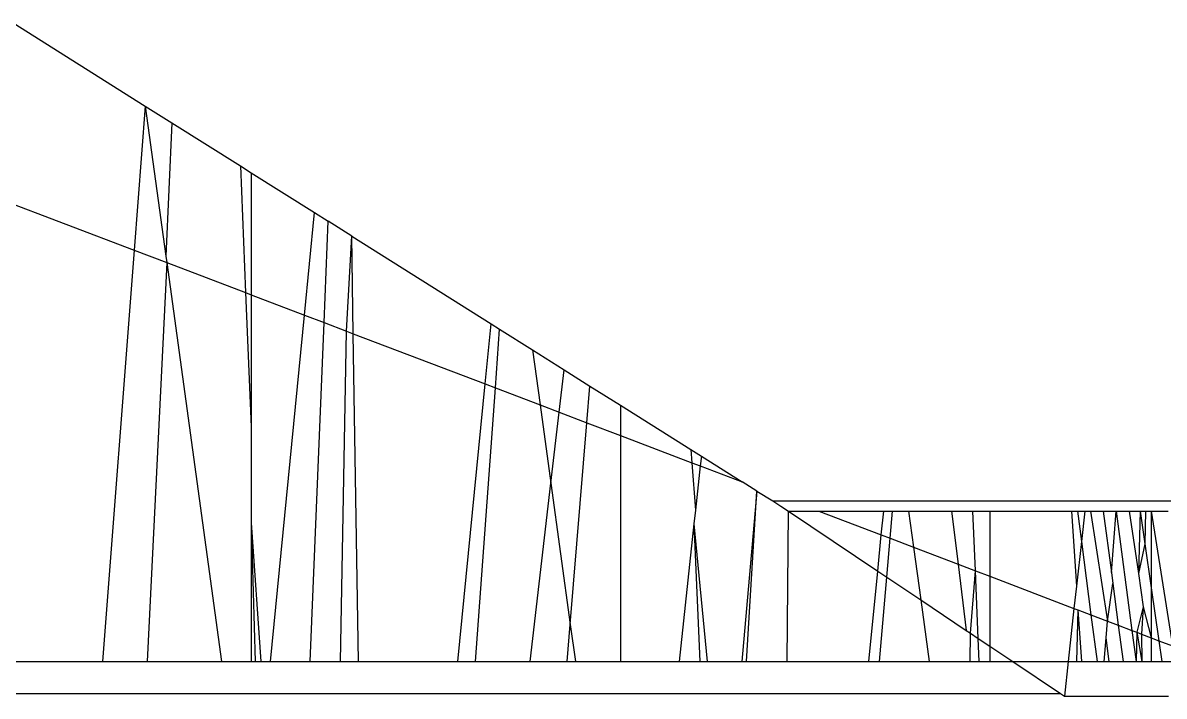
# Model space of a CAD drawing. Extents: x -24961 to 905641, y -154323 to 635957.
# Drawn here: x 396122.95 to 396130.16, y -143400.22 to -143395.96 of the extents above; entities that cross this region are included whole.
import ezdxf

# ---------------------------------------------------------------- set-up
doc = ezdxf.new("R2010")
doc.units = 0
doc.header["$LTSCALE"] = 1000
doc.header["$MEASUREMENT"] = 0

msp = doc.modelspace()

# ---------------------------------------------------------------- linework, layer by layer
for p, q in [((396122.8884, -143395.9634), (396123.723, -143396.4889)), ((396123.723, -143396.4889), (396123.6529, -143397.3994)), ((396123.723, -143396.4889), (396123.8535, -143397.4372)), ((396123.723, -143396.4889), (396123.8921, -143396.5953)), ((396123.8921, -143396.5953), (396123.8535, -143397.4372)), ((396123.8921, -143396.5953), (396124.3247, -143396.8676)), ((396124.3247, -143396.8676), (396124.3574, -143397.6679)), ((396124.3247, -143396.8676), (396124.3922, -143396.9101)), ((396124.3922, -143396.9101), (396124.3922, -143397.6811)), ((396124.3922, -143396.9101), (396124.7927, -143397.1623)), ((396122.7519, -143397.0561), (396123.6529, -143397.3994)), ((396124.729, -143397.8095), (396124.7927, -143397.1623)), ((396124.7927, -143397.1623), (396124.8796, -143397.217)), ((396124.8533, -143397.8569), (396124.8796, -143397.217)), ((396125.0278, -143397.3103), (396124.8796, -143397.217)), ((396124.9942, -143397.9106), (396125.0278, -143397.3103)), ((396125.0374, -143397.927), (396125.0278, -143397.3103)), ((396125.0278, -143397.3103), (396125.9083, -143397.8646)), ((396123.6529, -143397.3994), (396123.4526, -143399.998)), ((396123.6529, -143397.3994), (396123.8591, -143397.478)), ((396123.8591, -143397.478), (396123.736, -143399.998)), ((396123.8535, -143397.4372), (396123.8591, -143397.478)), ((396123.8591, -143397.478), (396124.2058, -143399.998)), ((396123.8591, -143397.478), (396124.3574, -143397.6679)), ((396124.3574, -143397.6679), (396124.3922, -143398.5162)), ((396124.3574, -143397.6679), (396124.3922, -143397.6811)), ((396124.3922, -143397.6811), (396124.3922, -143398.5162)), ((396124.3922, -143397.6811), (396124.729, -143397.8095)), ((396124.5137, -143399.998), (396124.729, -143397.8095)), ((396124.729, -143397.8095), (396124.8533, -143397.8569)), ((396124.7655, -143399.998), (396124.8533, -143397.8569)), ((396124.8533, -143397.8569), (396124.9942, -143397.9106)), ((396125.8709, -143398.2446), (396125.9083, -143397.8646)), ((396125.9083, -143397.8646), (396125.962, -143397.8984)), ((396124.9573, -143399.998), (396124.9942, -143397.9106)), ((396124.9942, -143397.9106), (396125.0374, -143397.927)), ((396125.0695, -143399.998), (396125.0374, -143397.927)), ((396125.0374, -143397.927), (396125.8709, -143398.2446)), ((396125.9351, -143398.2691), (396125.962, -143397.8984)), ((396125.962, -143397.8984), (396126.1701, -143398.0294)), ((396126.1701, -143398.0294), (396126.2179, -143398.3769)), ((396126.1701, -143398.0294), (396126.369, -143398.1546)), ((396126.3378, -143398.4226), (396126.369, -143398.1546)), ((396126.369, -143398.1546), (396126.5329, -143398.2579)), ((396125.6984, -143399.998), (396125.8709, -143398.2446)), ((396125.8098, -143399.998), (396125.9351, -143398.2691)), ((396125.8709, -143398.2446), (396125.9351, -143398.2691)), ((396125.9351, -143398.2691), (396126.2179, -143398.3769)), ((396126.5138, -143398.4896), (396126.5329, -143398.2579)), ((396126.5329, -143398.2579), (396126.7255, -143398.3791)), ((396126.2179, -143398.3769), (396126.2858, -143398.8704)), ((396126.2179, -143398.3769), (396126.3378, -143398.4226)), ((396126.2858, -143398.8704), (396126.3378, -143398.4226)), ((396126.3378, -143398.4226), (396126.5138, -143398.4896)), ((396126.7255, -143398.3791), (396126.7255, -143398.5703)), ((396126.7255, -143398.3791), (396127.17, -143398.6589)), ((396124.3922, -143398.5162), (396124.3922, -143399.1222)), ((396126.4087, -143399.7645), (396126.5138, -143398.4896)), ((396126.5138, -143398.4896), (396126.7255, -143398.5703)), ((396126.7255, -143398.5703), (396126.7255, -143399.998)), ((396126.7255, -143398.5703), (396127.1764, -143398.7421)), ((396127.17, -143398.6589), (396127.1764, -143398.7421)), ((396127.17, -143398.6589), (396127.2366, -143398.7008)), ((396127.2366, -143398.7008), (396127.2298, -143398.7625)), ((396127.2366, -143398.7008), (396127.4951, -143398.8636)), ((396127.1764, -143398.7421), (396127.1995, -143399.0411)), ((396127.1764, -143398.7421), (396127.2298, -143398.7625)), ((396127.2298, -143398.7625), (396127.1995, -143399.0411)), ((396127.2298, -143398.7625), (396127.4951, -143398.8636)), ((396126.1547, -143399.998), (396126.2858, -143398.8704)), ((396126.2858, -143398.8704), (396126.4087, -143399.7645)), ((396127.5867, -143398.9213), (396127.4951, -143398.8636)), ((396127.5867, -143398.9213), (396127.4932, -143399.998)), ((396127.5222, -143399.998), (396127.5867, -143398.9213)), ((396127.5867, -143398.9213), (396127.6884, -143398.9833)), ((396127.6884, -143398.9833), (396155.2776, -143398.9833)), ((396127.6884, -143398.9833), (396127.7379, -143399.0165)), ((396127.7379, -143399.0165), (396127.7876, -143399.0477)), ((396127.1995, -143399.0411), (396127.1899, -143399.129)), ((396127.7792, -143399.998), (396127.7876, -143399.0477)), ((396127.7876, -143399.0477), (396128.3508, -143399.427)), ((396127.7876, -143399.0477), (396127.9783, -143399.0477)), ((396127.9783, -143399.0477), (396128.3734, -143399.1983)), ((396127.9783, -143399.0477), (396128.3883, -143399.0477)), ((396128.3734, -143399.1983), (396128.3883, -143399.0477)), ((396128.3883, -143399.0477), (396128.4439, -143399.0477)), ((396128.429, -143399.2195), (396128.4439, -143399.0477)), ((396128.4439, -143399.0477), (396128.5452, -143399.0477)), ((396128.5452, -143399.0477), (396128.5766, -143399.2757)), ((396128.5452, -143399.0477), (396128.8173, -143399.0477)), ((396128.8173, -143399.0477), (396128.8584, -143399.3831)), ((396128.8173, -143399.0477), (396128.9524, -143399.0477)), ((396128.9679, -143399.4248), (396128.9524, -143399.0477)), ((396128.9524, -143399.0477), (396129.0587, -143399.0477)), ((396129.0587, -143399.0477), (396129.0587, -143399.4595)), ((396129.0587, -143399.0477), (396129.5748, -143399.0477)), ((396129.5748, -143399.0477), (396129.6061, -143399.5221)), ((396129.5748, -143399.0477), (396129.6119, -143399.0477)), ((396129.6119, -143399.0477), (396129.6371, -143399.2394)), ((396129.6119, -143399.0477), (396129.6581, -143399.0477)), ((396129.6581, -143399.0477), (396129.6371, -143399.2394)), ((396129.6581, -143399.0477), (396129.6939, -143399.0477)), ((396129.6939, -143399.0477), (396129.8023, -143399.7428)), ((396129.6939, -143399.0477), (396129.7758, -143399.0477)), ((396129.7758, -143399.0477), (396129.8268, -143399.4359)), ((396129.7758, -143399.0477), (396129.8578, -143399.0477)), ((396129.8268, -143399.4359), (396129.8578, -143399.0477)), ((396129.8578, -143399.0477), (396129.9568, -143399.8017)), ((396129.8578, -143399.0477), (396129.9398, -143399.0477)), ((396129.9398, -143399.0477), (396129.9974, -143399.4424)), ((396129.9398, -143399.0477), (396130.0079, -143399.0477)), ((396130.0079, -143399.0477), (396129.9974, -143399.4424)), ((396130.0079, -143399.0477), (396130.0381, -143399.2546)), ((396130.0079, -143399.0477), (396130.0785, -143399.0477)), ((396130.0432, -143399.0477), (396130.0381, -143399.2546)), ((396130.0785, -143399.0477), (396130.2129, -143399.8993)), ((396130.0785, -143399.0477), (396130.0785, -143399.5318)), ((396130.0785, -143399.0477), (396130.1857, -143399.0477)), ((396124.3922, -143399.1222), (396124.3922, -143399.998)), ((396124.3922, -143399.1222), (396124.4528, -143399.998)), ((396124.3922, -143399.1222), (396124.4184, -143399.998)), ((396127.1899, -143399.129), (396127.0953, -143399.998)), ((396127.1899, -143399.129), (396127.2734, -143399.998)), ((396127.1899, -143399.129), (396127.2268, -143399.998)), ((396128.3508, -143399.427), (396128.3734, -143399.1983)), ((396128.3734, -143399.1983), (396128.429, -143399.2195)), ((396128.4077, -143399.4651), (396128.429, -143399.2195)), ((396128.429, -143399.2195), (396128.5766, -143399.2757)), ((396128.5766, -143399.2757), (396128.6224, -143399.6089)), ((396128.5766, -143399.2757), (396128.8584, -143399.3831)), ((396129.6371, -143399.2394), (396129.6061, -143399.5221)), ((396129.6371, -143399.2394), (396129.698, -143399.7031)), ((396130.0381, -143399.2546), (396129.9974, -143399.4424)), ((396130.0381, -143399.2546), (396130.0785, -143399.5318)), ((396128.8584, -143399.3831), (396128.9097, -143399.8014)), ((396128.8584, -143399.3831), (396128.9679, -143399.4248)), ((396128.2943, -143399.998), (396128.3508, -143399.427)), ((396128.3508, -143399.427), (396128.4077, -143399.4651)), ((396128.9373, -143399.8198), (396128.9679, -143399.4248)), ((396128.9854, -143399.852), (396128.9679, -143399.4248)), ((396128.9679, -143399.4248), (396129.0587, -143399.4595)), ((396129.8268, -143399.4359), (396129.836, -143399.5059)), ((396129.9974, -143399.4424), (396130.0282, -143399.6534)), ((396128.3614, -143399.998), (396128.4077, -143399.4651)), ((396128.4077, -143399.4651), (396128.6224, -143399.6089)), ((396129.0587, -143399.4595), (396129.0587, -143399.9012)), ((396129.0587, -143399.4595), (396129.5907, -143399.6622)), ((396129.6061, -143399.5221), (396129.5907, -143399.6622)), ((396129.8023, -143399.7428), (396129.836, -143399.5059)), ((396129.836, -143399.5059), (396129.8705, -143399.7688)), ((396130.0785, -143399.5318), (396130.0785, -143399.8481)), ((396130.0785, -143399.5318), (396130.1274, -143399.8667)), ((396128.6224, -143399.6089), (396128.676, -143399.998)), ((396128.6224, -143399.6089), (396128.9097, -143399.8014)), ((396129.5907, -143399.6622), (396129.5538, -143399.998)), ((396129.5907, -143399.6622), (396129.6159, -143399.6718)), ((396129.6159, -143399.6718), (396129.6074, -143399.998)), ((396129.6159, -143399.6718), (396129.6374, -143399.998)), ((396129.6159, -143399.6718), (396129.698, -143399.7031)), ((396130.0282, -143399.6534), (396129.9875, -143399.8134)), ((396130.0282, -143399.6534), (396130.0175, -143399.8248)), ((396130.0282, -143399.6534), (396130.0785, -143399.8481)), ((396129.698, -143399.7031), (396129.7367, -143399.998)), ((396129.698, -143399.7031), (396129.8023, -143399.7428)), ((396129.7939, -143399.8482), (396129.8023, -143399.7428)), ((396129.8023, -143399.7428), (396129.8705, -143399.7688)), ((396126.3895, -143399.998), (396126.4087, -143399.7645)), ((396126.4087, -143399.7645), (396126.4409, -143399.998)), ((396128.9097, -143399.8014), (396128.9373, -143399.8198)), ((396129.8705, -143399.7688), (396129.9006, -143399.998)), ((396129.8705, -143399.7688), (396129.9568, -143399.8017)), ((396129.9568, -143399.8017), (396129.9826, -143399.998)), ((396129.9568, -143399.8017), (396129.9875, -143399.8134)), ((396129.9875, -143399.8134), (396129.9826, -143399.998)), ((396129.9875, -143399.8134), (396130.0197, -143399.998)), ((396129.9875, -143399.8134), (396130.0175, -143399.8248)), ((396128.9338, -143399.998), (396128.9373, -143399.8198)), ((396128.9373, -143399.8198), (396128.9854, -143399.852)), ((396128.9913, -143399.998), (396128.9854, -143399.852)), ((396128.9854, -143399.852), (396129.0587, -143399.9012)), ((396129.7819, -143399.998), (396129.7939, -143399.8482)), ((396129.8126, -143399.998), (396129.7939, -143399.8482)), ((396130.0175, -143399.8248), (396130.0197, -143399.998)), ((396130.0175, -143399.8248), (396130.0785, -143399.8481)), ((396130.0785, -143399.8481), (396130.0785, -143399.998)), ((396130.0785, -143399.8481), (396130.1274, -143399.8667)), ((396130.1274, -143399.8667), (396130.1465, -143399.998)), ((396130.1274, -143399.8667), (396130.2129, -143399.8993)), ((396129.0587, -143399.9012), (396129.0587, -143399.998)), ((396129.0587, -143399.9012), (396129.2033, -143399.998)), ((396122.3844, -143399.998), (396123.4526, -143399.998)), ((396123.4526, -143399.998), (396123.736, -143399.998)), ((396123.736, -143399.998), (396124.2058, -143399.998)), ((396124.2058, -143399.998), (396124.3922, -143399.998)), ((396124.3922, -143399.998), (396124.4528, -143399.998)), ((396124.4528, -143399.998), (396124.5137, -143399.998)), ((396124.5137, -143399.998), (396124.7655, -143399.998)), ((396124.7655, -143399.998), (396124.9573, -143399.998)), ((396124.9573, -143399.998), (396125.0695, -143399.998)), ((396125.0695, -143399.998), (396125.6984, -143399.998)), ((396125.6984, -143399.998), (396125.8098, -143399.998)), ((396125.8098, -143399.998), (396126.1547, -143399.998)), ((396126.1547, -143399.998), (396126.3895, -143399.998)), ((396126.3895, -143399.998), (396126.4409, -143399.998)), ((396126.4409, -143399.998), (396126.7255, -143399.998)), ((396126.7255, -143399.998), (396127.0953, -143399.998)), ((396127.0953, -143399.998), (396127.2268, -143399.998)), ((396127.2268, -143399.998), (396127.2734, -143399.998)), ((396127.2734, -143399.998), (396127.4932, -143399.998)), ((396127.4932, -143399.998), (396127.5222, -143399.998)), ((396127.5222, -143399.998), (396127.7792, -143399.998)), ((396127.7792, -143399.998), (396128.2943, -143399.998)), ((396128.2943, -143399.998), (396128.3614, -143399.998)), ((396128.3614, -143399.998), (396128.676, -143399.998)), ((396128.676, -143399.998), (396128.9338, -143399.998)), ((396128.9338, -143399.998), (396128.9913, -143399.998)), ((396128.9913, -143399.998), (396129.0587, -143399.998)), ((396129.0587, -143399.998), (396129.2033, -143399.998)), ((396129.2033, -143399.998), (396129.5045, -143400.1998)), ((396129.2033, -143399.998), (396129.5538, -143399.998)), ((396129.5538, -143399.998), (396129.5298, -143400.2167)), ((396129.5538, -143399.998), (396129.6074, -143399.998)), ((396129.6074, -143399.998), (396129.6374, -143399.998)), ((396129.6374, -143399.998), (396129.7367, -143399.998)), ((396129.7367, -143399.998), (396129.7819, -143399.998)), ((396129.7819, -143399.998), (396129.8126, -143399.998)), ((396129.8126, -143399.998), (396129.9006, -143399.998)), ((396129.9006, -143399.998), (396129.9826, -143399.998)), ((396129.9826, -143399.998), (396130.0197, -143399.998)), ((396130.0197, -143399.998), (396130.0785, -143399.998)), ((396130.0785, -143399.998), (396130.1465, -143399.998)), ((396130.1465, -143399.998), (396130.2021, -143399.998)), ((396105.1513, -143400.1998), (396129.5045, -143400.1998)), ((396129.5045, -143400.1998), (396129.5298, -143400.2167)), ((396129.5298, -143400.2167), (396130.1871, -143400.2167))]:
    msp.add_line(p, q)

doc.saveas('drawing.dxf')
